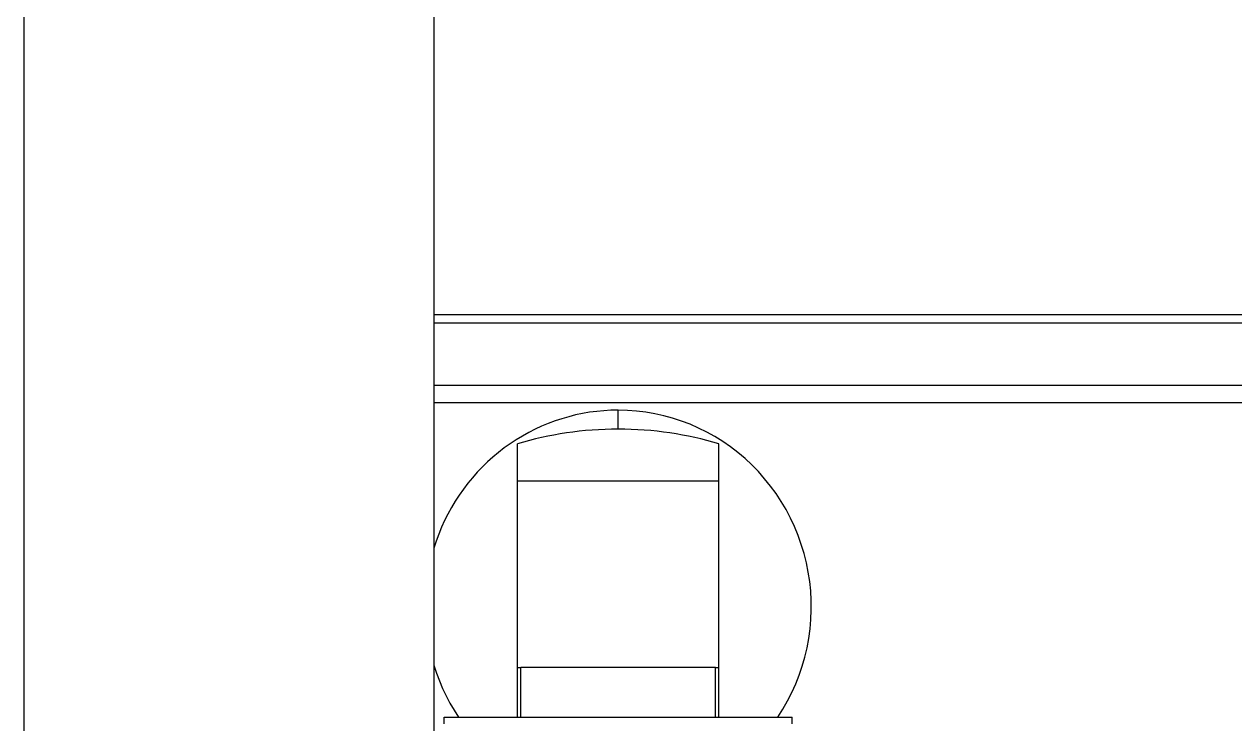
# Model space of a CAD drawing. Header units: millimetres. Extents: x 1019 to 1519, y 1262 to 1448.
# Drawn here: x 1368.29 to 1374.06, y 1334.23 to 1337.57 of the extents above; entities that cross this region are included whole.
import ezdxf

# ---------------------------------------------------------------- set-up
doc = ezdxf.new("R2010")
doc.units = ezdxf.units.MM

# ---------------------------------------------------------------- blocks, each defined once
blk = doc.blocks.new('*U37')
for p, q in [((-3.585, 2.2123), (-3.585, 0.4623)), ((-3.585, 0.4623), (-3.585, 0.4423)), ((-3.585, 0.4623), (3.585, 0.4623)), ((-3.585, 0.4423), (-3.585, 0.4223)), ((-3.585, 0.4223), (3.585, 0.4223)), ((-3.585, 0.4223), (-3.585, 0.3773)), ((-3.585, 0.3773), (-3.585, 0.1243)), ((-3.585, 0.1243), (3.585, 0.1243)), ((-3.585, 0.1243), (-3.585, 0.0423)), ((-3.585, 0.0423), (-3.585, -0.6522)), ((-3.585, 0.0423), (3.585, 0.0423)), ((-2.7734, 0.0031), (-2.8073, -0.0001)), ((-2.7393, 0.0051), (-2.7734, 0.0031)), ((-2.7049, 0.0057), (-2.7393, 0.0051)), ((-2.705, -0.0849), (-2.705, 0.0057)), ((-2.6607, 0.0046), (-2.7049, 0.0057)), ((-2.6169, 0.0014), (-2.6607, 0.0046)), ((-2.5734, -0.0039), (-2.6169, 0.0014)), ((-3.0064, -0.0459), (-3.0385, -0.0579)), ((-2.9739, -0.0351), (-3.0064, -0.0459)), ((-2.941, -0.0256), (-2.9739, -0.0351)), ((-2.9079, -0.0173), (-2.941, -0.0256)), ((-2.8745, -0.0103), (-2.9079, -0.0173)), ((-2.841, -0.0046), (-2.8745, -0.0103)), ((-2.8073, -0.0001), (-2.841, -0.0046)), ((-2.5302, -0.0113), (-2.5734, -0.0039)), ((-2.4874, -0.0209), (-2.5302, -0.0113)), ((-2.445, -0.0324), (-2.4874, -0.0209)), ((-2.4031, -0.0461), (-2.445, -0.0324)), ((-2.3618, -0.0618), (-2.4031, -0.0461)), ((-3.1319, -0.101), (-3.162, -0.1177)), ((-3.1013, -0.0854), (-3.1319, -0.101)), ((-3.0701, -0.0711), (-3.1013, -0.0854)), ((-3.0385, -0.0579), (-3.0701, -0.0711)), ((-2.3213, -0.0794), (-2.3618, -0.0618)), ((-2.2817, -0.0991), (-2.3213, -0.0794)), ((-2.2431, -0.1206), (-2.2817, -0.0991)), ((-3.2203, -0.1546), (-3.2484, -0.1746)), ((-3.1915, -0.1356), (-3.2203, -0.1546)), ((-3.162, -0.1177), (-3.1915, -0.1356)), ((-3.185, -1.4583), (-3.185, -0.1556)), ((-2.2054, -0.144), (-2.2431, -0.1206)), ((-2.225, -1.4583), (-2.225, -0.1556)), ((-2.1689, -0.1693), (-2.2054, -0.144)), ((-2.1335, -0.1963), (-2.1689, -0.1693)), ((-3.3024, -0.2179), (-3.3282, -0.2411)), ((-3.2758, -0.1958), (-3.3024, -0.2179)), ((-3.2484, -0.1746), (-3.2758, -0.1958)), ((-2.0994, -0.2251), (-2.1335, -0.1963)), ((-2.0667, -0.2555), (-2.0994, -0.2251)), ((-3.3531, -0.2653), (-3.3772, -0.2904)), ((-3.3282, -0.2411), (-3.3531, -0.2653)), ((-2.0355, -0.2875), (-2.0667, -0.2555)), ((-2.0057, -0.3211), (-2.0355, -0.2875)), ((-3.4225, -0.3433), (-3.4437, -0.3711)), ((-3.4003, -0.3164), (-3.4225, -0.3433)), ((-3.3772, -0.2904), (-3.4003, -0.3164)), ((-3.185, -0.3315), (-2.225, -0.3315)), ((-1.9776, -0.3561), (-2.0057, -0.3211)), ((-3.4639, -0.3997), (-3.483, -0.4291)), ((-3.4437, -0.3711), (-3.4639, -0.3997)), ((-1.9511, -0.3924), (-1.9776, -0.3561)), ((-1.9263, -0.4301), (-1.9511, -0.3924)), ((-3.501, -0.4591), (-3.5179, -0.4898)), ((-3.483, -0.4291), (-3.501, -0.4591)), ((-1.9034, -0.4689), (-1.9263, -0.4301)), ((-3.5179, -0.4898), (-3.5337, -0.5211)), ((-1.8823, -0.5089), (-1.9034, -0.4689)), ((-1.8631, -0.5499), (-1.8823, -0.5089)), ((-3.5483, -0.5529), (-3.5617, -0.5854)), ((-3.5337, -0.5211), (-3.5483, -0.5529)), ((-1.8459, -0.5918), (-1.8631, -0.5499)), ((-3.5739, -0.6184), (-3.585, -0.6522)), ((-3.5617, -0.5854), (-3.5739, -0.6184)), ((-1.8306, -0.6345), (-1.8459, -0.5918)), ((-1.8175, -0.6779), (-1.8306, -0.6345)), ((-3.585, -0.6522), (-3.585, -1.2112)), ((-1.8064, -0.7219), (-1.8175, -0.6779)), ((-1.7974, -0.7665), (-1.8064, -0.7219)), ((-1.7906, -0.8114), (-1.7974, -0.7665)), ((-1.7859, -0.8566), (-1.7906, -0.8114)), ((-1.7834, -0.902), (-1.7859, -0.8566)), ((-1.783, -0.9475), (-1.7834, -0.902)), ((-1.7849, -0.9929), (-1.783, -0.9475)), ((-1.795, -1.0831), (-1.7889, -1.0381)), ((-1.7889, -1.0381), (-1.7849, -0.9929)), ((-1.8033, -1.1277), (-1.795, -1.0831)), ((-1.8138, -1.1718), (-1.8033, -1.1277)), ((-3.585, -1.2112), (-3.585, -2.2877)), ((-3.585, -1.2112), (-3.5725, -1.2489)), ((-1.8263, -1.2153), (-1.8138, -1.1718)), ((-3.5725, -1.2489), (-3.5585, -1.2857)), ((-3.185, -1.2222), (-3.17, -1.2222)), ((-2.24, -1.2222), (-3.17, -1.2222)), ((-3.17, -1.4583), (-3.17, -1.2222)), ((-2.24, -1.2222), (-2.225, -1.2222)), ((-2.24, -1.4583), (-2.24, -1.2222)), ((-1.8575, -1.3002), (-1.8409, -1.2582)), ((-1.8409, -1.2582), (-1.8263, -1.2153)), ((-3.5585, -1.2857), (-3.5431, -1.3218)), ((-3.5431, -1.3218), (-3.5262, -1.3571)), ((-1.876, -1.3413), (-1.8575, -1.3002)), ((-3.5262, -1.3571), (-3.5079, -1.3916)), ((-1.9189, -1.4204), (-1.8965, -1.3814)), ((-1.8965, -1.3814), (-1.876, -1.3413)), ((-3.5079, -1.3916), (-3.4881, -1.4254)), ((-3.4881, -1.4254), (-3.4669, -1.4583)), ((-1.9431, -1.4583), (-1.9189, -1.4204)), ((-3.535, -1.4902), (-3.535, -1.4583)), ((-3.535, -1.4583), (-1.875, -1.4583)), ((-1.875, -1.4902), (-1.875, -1.4583))]:
    blk.add_line(p, q)
for start_param, end_param in [(1.570796, 2.038807), (1.102785, 1.570796)]:
    blk.add_ellipse((-2.705, -0.7422), major_axis=(1.064, 0), ratio=0.617722, start_param=start_param, end_param=end_param)
blk = doc.blocks.new('*U38')
at = {"color": 0, "linetype": 'ByBlock', "lineweight": -2, "transparency": 16777216}
blk.add_blockref('*U37', (0, 0), dxfattribs=at)

msp = doc.modelspace()

# ---------------------------------------------------------------- linework, layer by layer
msp.add_lwpolyline([(1368.2853, 1353.0521), (1419.3653, 1353.0521), (1419.3653, 1329.0521), (1368.2853, 1329.0521), (1368.2853, 1353.0521)])

# ---------------------------------------------------------------- block references
msp.add_blockref('*U38', (1373.8253, 1335.7224))

doc.saveas('drawing.dxf')
